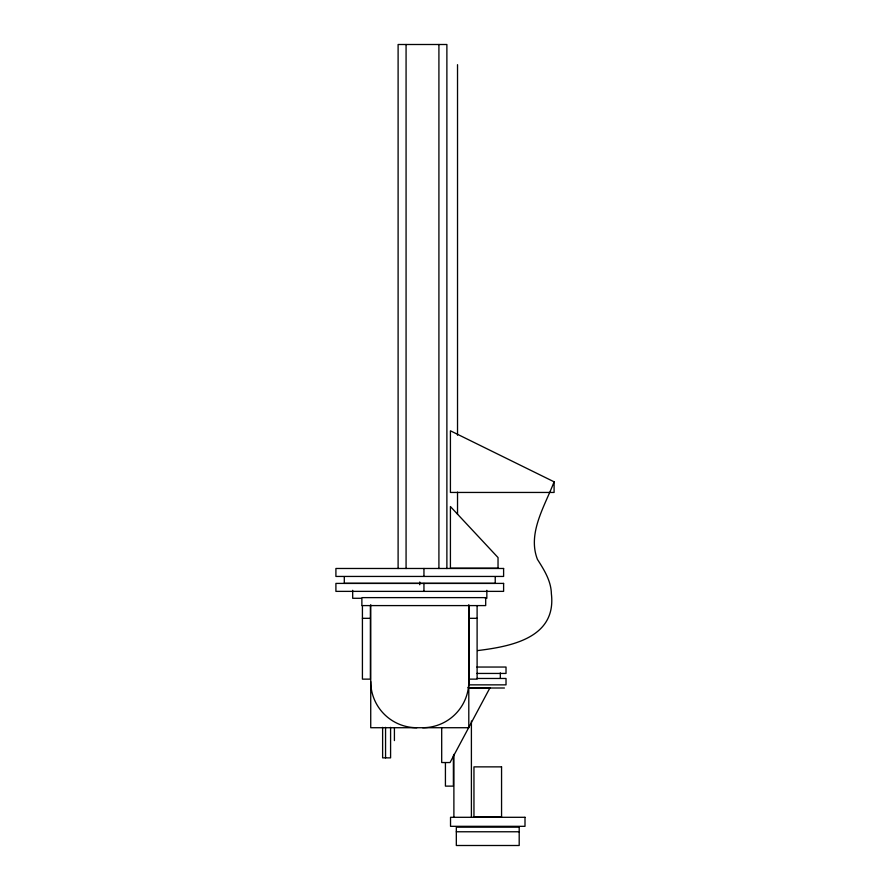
<?xml version="1.0" encoding="UTF-8"?>
<svg xmlns="http://www.w3.org/2000/svg" width="890" height="890" viewBox="0 0 890 890"><rect width="100%" height="100%" fill="white"/><g stroke="black" fill="none" stroke-linecap="round" stroke-linejoin="round"><path stroke-width="1.33" d="M554.092 481.813L554.092 492.448L450.418 492.448L450.418 430.805L554.092 481.813C544.991 505.787 527.214 533.043 537.427 559.354C544.09 569.867 551.099 580.836 551.377 593.764C556.639 637.952 511.082 646.452 477.641 650.579M360.884 598.28L352.685 598.28L352.685 590.315M485.306 598.28L486.841 598.28L486.841 590.315M362.419 618.316L370.385 618.316M469.141 618.316L477.107 618.316M476.918 667.044L506.021 667.044L506.021 673.441L476.918 673.441M476.918 678.469L506.021 678.469L506.021 684.855L469.03 684.855L469.03 678.469M467.94 687.659L490.045 687.659L450.04 762.541L441.696 762.541L441.696 727.875M469.386 688.003L504.43 688.003M456.325 831.772L519.193 831.772M500.325 672.885L500.325 677.991M495.229 576.72L495.229 583.362L344.297 583.362L344.297 576.72M477.107 605.634L477.107 679.137L469.141 679.137L469.141 605.634M471.4 721.022L471.4 816.909M468.796 604.71L468.796 727.72L370.73 727.72L370.73 604.71M457.527 64.681L457.527 435.232M457.527 492.126L457.527 514.331M453.889 754.375L453.889 816.909M453.388 755.744L453.388 786.126L445.423 786.126L445.423 762.652M446.88 568.554L446.88 44.5L398.108 44.5L398.108 568.554M438.915 44.5L438.915 568.554M423.952 568.476L423.952 576.442M423.952 583.406L423.952 591.372M419.757 581.993L419.757 584.763M406.074 44.5L406.074 568.554M394.415 728.142L394.415 740.58M390.588 727.364L390.588 757.868L382.622 757.868L382.622 727.364M385.559 727.364L385.559 757.868M370.385 605.634L370.385 679.137L362.419 679.137L362.419 605.634M468.796 681.606A46.113 46.113 0 0 1 422.672 727.72M416.843 727.72A46.113 46.113 0 0 1 370.73 681.606M498.033 568.198L450.418 568.198L450.418 506.555L498.033 557.563L498.033 568.198M503.607 568.476L335.908 568.476L335.908 576.442L503.607 576.442L503.607 568.476M503.607 583.406L335.908 583.406L335.908 591.372L503.607 591.372L503.607 583.406M485.695 597.624L361.874 597.624L361.874 605.589L485.695 605.589L485.695 597.624M501.56 766.869L473.958 766.869L473.958 816.976L501.56 816.976L501.56 766.869M525 817.298L450.529 817.298L450.529 826.321L525 826.321L525 817.298M519.193 827.188L456.325 827.188L456.325 845.5L519.193 845.5L519.193 827.188"/></g></svg>
